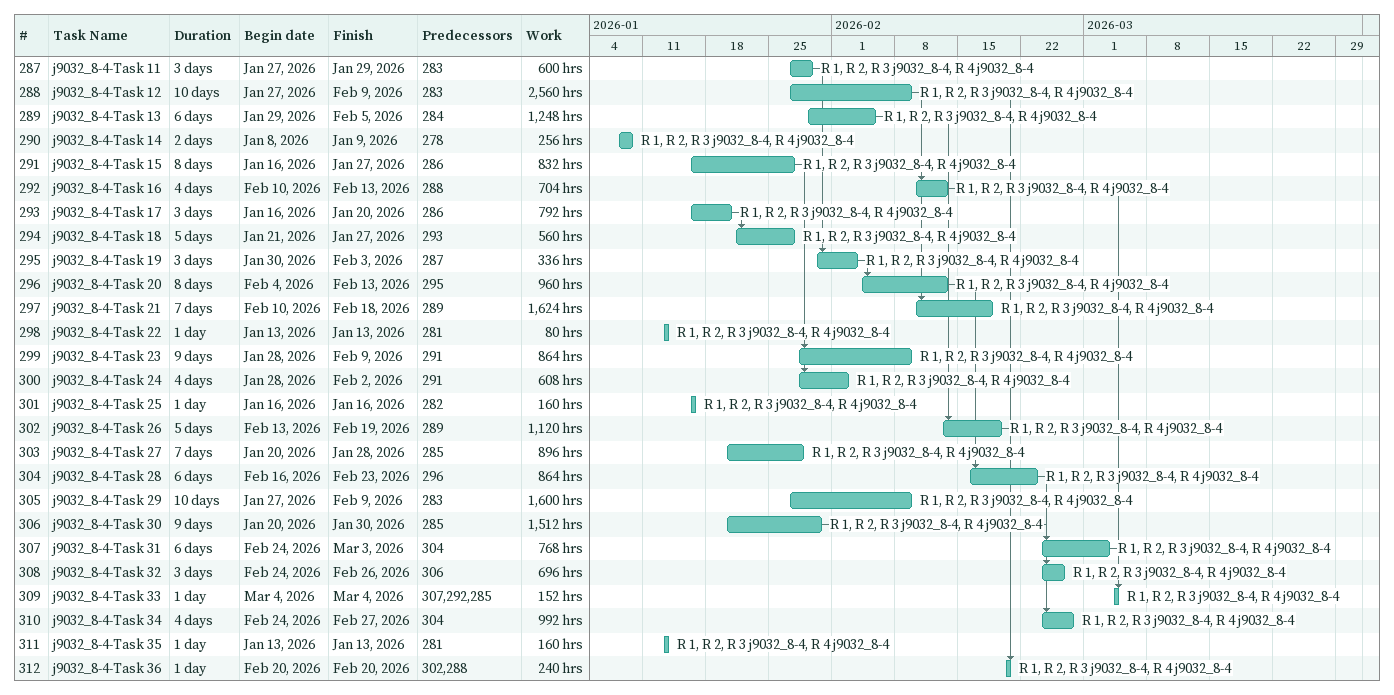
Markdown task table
| ID | Task | Duration | Start | Finish | Predecessors | Resources | Work (h) |
|---|---|---|---|---|---|---|---|
| 287 | j9032_8-4-Task 11 | 3d | 2026-01-27 | 2026-01-29 | 283 | R 1, R 2, R 3 j9032_8-4, R 4 j9032_8-4 | 600 |
| 288 | j9032_8-4-Task 12 | 10d | 2026-01-27 | 2026-02-09 | 283 | R 1, R 2, R 3 j9032_8-4, R 4 j9032_8-4 | 2560 |
| 289 | j9032_8-4-Task 13 | 6d | 2026-01-29 | 2026-02-05 | 284 | R 1, R 2, R 3 j9032_8-4, R 4 j9032_8-4 | 1248 |
| 290 | j9032_8-4-Task 14 | 2d | 2026-01-08 | 2026-01-09 | 278 | R 1, R 2, R 3 j9032_8-4, R 4 j9032_8-4 | 256 |
| 291 | j9032_8-4-Task 15 | 8d | 2026-01-16 | 2026-01-27 | 286 | R 1, R 2, R 3 j9032_8-4, R 4 j9032_8-4 | 832 |
| 292 | j9032_8-4-Task 16 | 4d | 2026-02-10 | 2026-02-13 | 288 | R 1, R 2, R 3 j9032_8-4, R 4 j9032_8-4 | 704 |
| 293 | j9032_8-4-Task 17 | 3d | 2026-01-16 | 2026-01-20 | 286 | R 1, R 2, R 3 j9032_8-4, R 4 j9032_8-4 | 792 |
| 294 | j9032_8-4-Task 18 | 5d | 2026-01-21 | 2026-01-27 | 293 | R 1, R 2, R 3 j9032_8-4, R 4 j9032_8-4 | 560 |
| 295 | j9032_8-4-Task 19 | 3d | 2026-01-30 | 2026-02-03 | 287 | R 1, R 2, R 3 j9032_8-4, R 4 j9032_8-4 | 336 |
| 296 | j9032_8-4-Task 20 | 8d | 2026-02-04 | 2026-02-13 | 295 | R 1, R 2, R 3 j9032_8-4, R 4 j9032_8-4 | 960 |
| 297 | j9032_8-4-Task 21 | 7d | 2026-02-10 | 2026-02-18 | 289 | R 1, R 2, R 3 j9032_8-4, R 4 j9032_8-4 | 1624 |
| 298 | j9032_8-4-Task 22 | 1d | 2026-01-13 | 2026-01-13 | 281 | R 1, R 2, R 3 j9032_8-4, R 4 j9032_8-4 | 80 |
| 299 | j9032_8-4-Task 23 | 9d | 2026-01-28 | 2026-02-09 | 291 | R 1, R 2, R 3 j9032_8-4, R 4 j9032_8-4 | 864 |
| 300 | j9032_8-4-Task 24 | 4d | 2026-01-28 | 2026-02-02 | 291 | R 1, R 2, R 3 j9032_8-4, R 4 j9032_8-4 | 608 |
| 301 | j9032_8-4-Task 25 | 1d | 2026-01-16 | 2026-01-16 | 282 | R 1, R 2, R 3 j9032_8-4, R 4 j9032_8-4 | 160 |
| 302 | j9032_8-4-Task 26 | 5d | 2026-02-13 | 2026-02-19 | 289 | R 1, R 2, R 3 j9032_8-4, R 4 j9032_8-4 | 1120 |
| 303 | j9032_8-4-Task 27 | 7d | 2026-01-20 | 2026-01-28 | 285 | R 1, R 2, R 3 j9032_8-4, R 4 j9032_8-4 | 896 |
| 304 | j9032_8-4-Task 28 | 6d | 2026-02-16 | 2026-02-23 | 296 | R 1, R 2, R 3 j9032_8-4, R 4 j9032_8-4 | 864 |
| 305 | j9032_8-4-Task 29 | 10d | 2026-01-27 | 2026-02-09 | 283 | R 1, R 2, R 3 j9032_8-4, R 4 j9032_8-4 | 1600 |
| 306 | j9032_8-4-Task 30 | 9d | 2026-01-20 | 2026-01-30 | 285 | R 1, R 2, R 3 j9032_8-4, R 4 j9032_8-4 | 1512 |
| 307 | j9032_8-4-Task 31 | 6d | 2026-02-24 | 2026-03-03 | 304 | R 1, R 2, R 3 j9032_8-4, R 4 j9032_8-4 | 768 |
| 308 | j9032_8-4-Task 32 | 3d | 2026-02-24 | 2026-02-26 | 306 | R 1, R 2, R 3 j9032_8-4, R 4 j9032_8-4 | 696 |
| 309 | j9032_8-4-Task 33 | 1d | 2026-03-04 | 2026-03-04 | 307, 292, 285 | R 1, R 2, R 3 j9032_8-4, R 4 j9032_8-4 | 152 |
| 310 | j9032_8-4-Task 34 | 4d | 2026-02-24 | 2026-02-27 | 304 | R 1, R 2, R 3 j9032_8-4, R 4 j9032_8-4 | 992 |
| 311 | j9032_8-4-Task 35 | 1d | 2026-01-13 | 2026-01-13 | 281 | R 1, R 2, R 3 j9032_8-4, R 4 j9032_8-4 | 160 |
| 312 | j9032_8-4-Task 36 | 1d | 2026-02-20 | 2026-02-20 | 302, 288 | R 1, R 2, R 3 j9032_8-4, R 4 j9032_8-4 | 240 |
